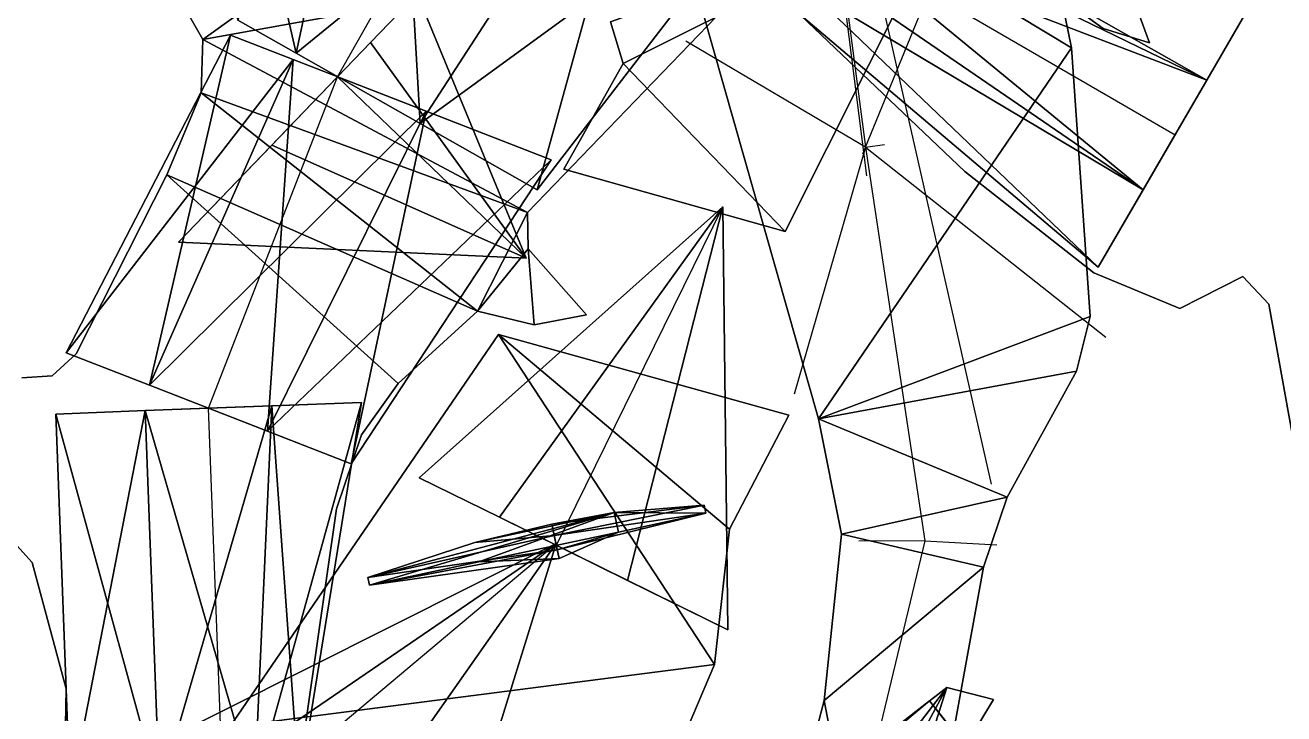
# Model space of a CAD drawing. Extents: x 271818 to 271947, y 5067178 to 5068401.
# Drawn here: x 271864.04 to 271880.5, y 5067265.66 to 5067274.66 of the extents above; entities that cross this region are included whole.
import ezdxf

# ---------------------------------------------------------------- set-up
doc = ezdxf.new("R2010")
doc.units = 0
doc.layers.add('CENTERLINE', color=4, linetype='CONTINUOUS')
doc.layers.add('WALLS', color=7, linetype='CONTINUOUS')

msp = doc.modelspace()

# ---------------------------------------------------------------- linework, layer by layer
at = {"layer": 'CENTERLINE'}
for p, q in [((271874.144, 5067279.813, 799.481), (271875.03, 5067273.064, 801.355)), ((271868.125, 5067273.985, 792.167), (271870.912, 5067278.9, 794.157)), ((271873.028, 5067276.739, 772.157), (271879.079, 5067273.223, 769.978)), ((271866.439, 5067269.651, 789.193), (271868.125, 5067273.985, 792.167)), ((271868.125, 5067273.985, 792.167), (271870.591, 5067271.615, 792.167)), ((271875.03, 5067273.064, 801.355), (271875.807, 5067267.919, 800.661)), ((271870.988, 5067267.86, 803.012), (271873.166, 5067272.284, 802.589)), ((271866.626, 5067264.663, 787.267), (271866.439, 5067269.651, 789.193)), ((271866.458, 5067264.087, 804.399), (271870.983, 5067267.882, 803.273)), ((271870.983, 5067267.882, 803.273), (271870.988, 5067267.86, 803.012)), ((271875.807, 5067267.919, 800.661), (271874.896, 5067264.127, 800.716))]:
    msp.add_line(p, q, dxfattribs=at)
at = {"layer": 'SPLAY_SHOTS'}
for p, q in [((271874.144, 5067279.813, 799.481), (271875.042, 5067272.687, 802.648)), ((271874.144, 5067279.813, 799.481), (271876.675, 5067268.659, 801.231)), ((271875.03, 5067273.064, 801.355), (271876.765, 5067277.29, 800.811)), ((271875.03, 5067273.064, 801.355), (271872.679, 5067274.45, 801.389)), ((271875.03, 5067273.064, 801.355), (271874.098, 5067269.836, 801.091)), ((271875.03, 5067273.064, 801.355), (271874.992, 5067272.971, 800.18)), ((271875.03, 5067273.064, 801.355), (271875.28, 5067273.1, 802.864)), ((271875.03, 5067273.064, 801.355), (271878.175, 5067270.579, 801.222)), ((271875.807, 5067267.919, 800.661), (271874.943, 5067267.914, 800.828)), ((271875.807, 5067267.919, 800.661), (271876.748, 5067267.866, 800.892))]:
    msp.add_line(p, q, dxfattribs=at)
at = {"layer": 'WALLS'}
for points in [[(271866.82, 5067274.725, 792.167), (271865.867, 5067281.761, 794.157), (271867.585, 5067274.291, 792.167)], [(271867.585, 5067274.291, 792.167), (271865.867, 5067281.761, 794.157), (271868.823, 5067280.085, 794.157)], [(271867.585, 5067274.291, 795.667), (271868.823, 5067280.085, 797.157), (271866.82, 5067274.725, 793.617)], [(271867.585, 5067274.291, 792.167), (271868.823, 5067280.085, 794.157), (271869.206, 5067273.372, 792.167)], [(271867.585, 5067274.291, 795.667), (271872.282, 5067278.123, 797.157), (271868.823, 5067280.085, 797.157)], [(271869.206, 5067273.372, 792.167), (271868.823, 5067280.085, 794.157), (271872.282, 5067278.123, 794.157)], [(271866.102, 5067274.929, 792.736), (271866.364, 5067274.473, 792.559), (271873.048, 5067279.271, 794.133)], [(271873.048, 5067279.271, 797.45), (271866.364, 5067274.473, 795.819), (271866.102, 5067274.929, 796.064)], [(271873.048, 5067279.271, 794.133), (271866.364, 5067274.473, 792.559), (271874.14, 5067275.875, 793.523)], [(271874.14, 5067275.875, 796.384), (271866.364, 5067274.473, 795.819), (271873.048, 5067279.271, 797.45)], [(271869.206, 5067273.372, 795.667), (271872.282, 5067278.123, 797.157), (271867.585, 5067274.291, 795.667)], [(271869.206, 5067273.372, 792.167), (271872.282, 5067278.123, 794.157), (271870.735, 5067272.505, 792.167)], [(271869.206, 5067273.372, 795.667), (271874.218, 5067277.025, 795.399), (271872.282, 5067278.123, 797.157)], [(271870.735, 5067272.505, 792.167), (271872.282, 5067278.123, 794.157), (271874.218, 5067277.025, 794.157)], [(271873.632, 5067277.888, 774.58), (271873.632, 5067277.888, 770.163), (271878.138, 5067274.615, 773.226)], [(271878.138, 5067274.615, 773.226), (271873.632, 5067277.888, 770.163), (271878.138, 5067274.615, 768.442)], [(271872.065, 5067277.774, 801.585), (271872.065, 5067277.774, 799.334), (271874.414, 5067269.512, 802.224)], [(271874.414, 5067269.512, 802.224), (271872.065, 5067277.774, 799.334), (271874.414, 5067269.512, 800.172)], [(271877.724, 5067274.361, 800.224), (271877.321, 5067276.35, 799.966), (271872.065, 5067277.774, 799.334)], [(271872.065, 5067277.774, 801.585), (271877.321, 5067276.35, 802.172), (271877.724, 5067274.361, 802.511)], [(271877.724, 5067274.361, 800.224), (271872.065, 5067277.774, 799.334), (271874.414, 5067269.512, 800.172)], [(271874.414, 5067269.512, 802.224), (271872.065, 5067277.774, 801.585), (271877.724, 5067274.361, 802.511)], [(271873.184, 5067277.008, 772.907), (271879.495, 5067273.94, 771.978), (271873.405, 5067277.388, 772.468)], [(271873.405, 5067277.388, 772.468), (271879.495, 5067273.94, 771.978), (271880.084, 5067274.953, 770.806)], [(271870.735, 5067272.505, 793.617), (271874.218, 5067277.025, 795.399), (271869.206, 5067273.372, 795.667)], [(271870.735, 5067272.505, 792.167), (271874.218, 5067277.025, 794.157), (271870.735, 5067272.505, 793.617)], [(271870.735, 5067272.505, 793.617), (271874.218, 5067277.025, 794.157), (271874.218, 5067277.025, 795.399)], [(271873.184, 5067277.008, 771.407), (271879.495, 5067273.94, 767.978), (271872.872, 5067276.471, 771.407)], [(271872.872, 5067276.471, 772.907), (271878.663, 5067272.507, 771.978), (271873.184, 5067277.008, 772.907)], [(271873.184, 5067277.008, 772.907), (271878.663, 5067272.507, 771.978), (271879.495, 5067273.94, 771.978)], [(271873.184, 5067277.008, 771.407), (271880.084, 5067274.953, 769.149), (271879.495, 5067273.94, 767.978)], [(271872.872, 5067276.471, 771.407), (271878.663, 5067272.507, 767.978), (271872.651, 5067276.091, 771.847)], [(271872.651, 5067276.091, 772.468), (271878.074, 5067271.494, 770.806), (271872.872, 5067276.471, 772.907)], [(271872.872, 5067276.471, 771.407), (271879.495, 5067273.94, 767.978), (271878.663, 5067272.507, 767.978)], [(271872.872, 5067276.471, 772.907), (271878.074, 5067271.494, 770.806), (271878.663, 5067272.507, 771.978)], [(271877.724, 5067274.361, 802.511), (271877.724, 5067274.361, 800.224), (271877.321, 5067276.35, 802.172)], [(271877.321, 5067276.35, 802.172), (271877.724, 5067274.361, 800.224), (271877.321, 5067276.35, 799.966)], [(271871.694, 5067274.701, 799.16), (271871.86, 5067274.158, 799.133), (271876.158, 5067276.307, 799.463)], [(271876.158, 5067276.307, 802.433), (271871.86, 5067274.158, 802.064), (271871.694, 5067274.701, 802.109)], [(271871.86, 5067274.158, 799.133), (271873.981, 5067271.96, 799.212), (271876.158, 5067276.307, 799.463)], [(271876.158, 5067276.307, 802.433), (271873.981, 5067271.96, 802.122), (271871.86, 5067274.158, 802.064)], [(271873.981, 5067271.96, 802.122), (271873.981, 5067271.96, 799.212), (271876.158, 5067276.307, 802.433)], [(271876.158, 5067276.307, 802.433), (271873.981, 5067271.96, 799.212), (271876.158, 5067276.307, 799.463)], [(271872.651, 5067276.091, 771.847), (271878.663, 5067272.507, 767.978), (271878.074, 5067271.494, 769.149)], [(271872.651, 5067276.091, 771.847), (271878.074, 5067271.494, 769.149), (271872.651, 5067276.091, 772.468)], [(271872.651, 5067276.091, 772.468), (271878.074, 5067271.494, 769.149), (271878.074, 5067271.494, 770.806)], [(271878.747, 5067274.429, 773.152), (271878.747, 5067274.429, 768.24), (271878.128, 5067276.112, 774.452)], [(271878.128, 5067276.112, 774.452), (271878.747, 5067274.429, 768.24), (271878.128, 5067276.112, 768.856)], [(271874.14, 5067275.875, 793.523), (271866.364, 5067274.473, 792.559), (271870.609, 5067272.21, 792.203)], [(271870.609, 5067272.21, 792.413), (271866.364, 5067274.473, 795.819), (271874.14, 5067275.875, 796.384)], [(271870.609, 5067272.21, 792.413), (271870.609, 5067272.21, 792.203), (271874.14, 5067275.875, 796.384)], [(271874.14, 5067275.875, 796.384), (271870.609, 5067272.21, 792.203), (271874.14, 5067275.875, 793.523)], [(271876.33, 5067272.745, 774.261), (271876.33, 5067272.745, 769.08), (271873.292, 5067275.64, 773.703)], [(271873.292, 5067275.64, 773.703), (271876.33, 5067272.745, 769.08), (271873.292, 5067275.64, 770.844)], [(271868.556, 5067274.433, 795.667), (271870.591, 5067271.615, 792.167), (271869.165, 5067275.067, 793.617)], [(271869.165, 5067275.067, 792.167), (271870.591, 5067271.615, 792.167), (271868.556, 5067274.433, 792.167)], [(271868.556, 5067274.433, 792.167), (271868.556, 5067274.433, 795.667), (271869.165, 5067275.067, 793.617)], [(271868.556, 5067274.433, 792.167), (271869.165, 5067275.067, 793.617), (271869.165, 5067275.067, 792.167)], [(271869.165, 5067275.067, 793.617), (271870.591, 5067271.615, 792.167), (271870.591, 5067271.615, 792.167)], [(271869.165, 5067275.067, 793.617), (271870.591, 5067271.615, 792.167), (271869.165, 5067275.067, 792.167)], [(271869.165, 5067275.067, 792.167), (271870.591, 5067271.615, 792.167), (271870.591, 5067271.615, 792.167)], [(271866.102, 5067274.929, 796.064), (271866.102, 5067274.929, 792.736), (271866.364, 5067274.473, 795.819)], [(271866.364, 5067274.473, 795.819), (271866.102, 5067274.929, 792.736), (271866.364, 5067274.473, 792.559)], [(271879.495, 5067273.94, 767.978), (271880.084, 5067274.953, 770.806), (271879.495, 5067273.94, 771.978)], [(271879.495, 5067273.94, 767.978), (271880.084, 5067274.953, 769.149), (271880.084, 5067274.953, 770.806)], [(271867.585, 5067274.291, 792.167), (271867.585, 5067274.291, 795.667), (271866.82, 5067274.725, 793.617)], [(271867.585, 5067274.291, 792.167), (271866.82, 5067274.725, 793.617), (271866.82, 5067274.725, 792.167)], [(271871.694, 5067274.701, 802.109), (271871.694, 5067274.701, 799.16), (271871.86, 5067274.158, 802.064)], [(271871.86, 5067274.158, 802.064), (271871.694, 5067274.701, 799.16), (271871.86, 5067274.158, 799.133)], [(271864.575, 5067270.376, 791.803), (271867.546, 5067274.21, 795.667), (271866.727, 5067274.529, 793.617)], [(271864.575, 5067270.376, 791.803), (271866.727, 5067274.529, 793.617), (271864.575, 5067270.376, 789.193)], [(271864.575, 5067270.376, 789.193), (271866.727, 5067274.529, 793.617), (271866.727, 5067274.529, 792.167)], [(271864.575, 5067270.376, 789.193), (271866.727, 5067274.529, 792.167), (271865.667, 5067269.951, 789.193)], [(271865.667, 5067269.951, 789.193), (271866.727, 5067274.529, 792.167), (271867.546, 5067274.21, 792.167)], [(271867.546, 5067274.21, 792.167), (271866.727, 5067274.529, 793.617), (271867.546, 5067274.21, 795.667)], [(271867.546, 5067274.21, 792.167), (271866.727, 5067274.529, 792.167), (271866.727, 5067274.529, 793.617)], [(271878.138, 5067274.615, 773.226), (271878.138, 5067274.615, 768.442), (271878.747, 5067274.429, 773.152)], [(271878.747, 5067274.429, 773.152), (271878.138, 5067274.615, 768.442), (271878.747, 5067274.429, 768.24)], [(271868.556, 5067274.433, 792.167), (271867.264, 5067273.089, 792.167), (271866.047, 5067271.822, 792.167)], [(271868.556, 5067274.433, 792.167), (271866.047, 5067271.822, 792.167), (271866.047, 5067271.822, 793.617)], [(271868.556, 5067274.433, 792.167), (271866.047, 5067271.822, 793.617), (271867.264, 5067273.089, 795.667)], [(271866.364, 5067274.473, 795.819), (271866.364, 5067274.473, 792.559), (271866.34, 5067273.775, 795.7)], [(271866.34, 5067273.775, 795.7), (271866.364, 5067274.473, 792.559), (271866.34, 5067273.775, 792.284)], [(271866.364, 5067274.473, 792.559), (271866.34, 5067273.775, 792.284), (271870.609, 5067272.21, 792.203)], [(271870.609, 5067272.21, 792.413), (271866.34, 5067273.775, 795.7), (271866.364, 5067274.473, 795.819)], [(271868.556, 5067274.433, 792.167), (271870.591, 5067271.615, 792.167), (271867.264, 5067273.089, 792.167)], [(271867.264, 5067273.089, 795.667), (271870.591, 5067271.615, 792.167), (271868.556, 5067274.433, 795.667)], [(271868.556, 5067274.433, 792.167), (271867.264, 5067273.089, 795.667), (271868.556, 5067274.433, 795.667)], [(271868.556, 5067274.433, 795.667), (271870.591, 5067271.615, 792.167), (271870.591, 5067271.615, 792.167)], [(271868.556, 5067274.433, 792.167), (271870.591, 5067271.615, 792.167), (271870.591, 5067271.615, 792.167)], [(271877.724, 5067274.361, 800.224), (271874.414, 5067269.512, 800.172), (271877.971, 5067270.85, 800.267)], [(271877.971, 5067270.85, 802.593), (271874.414, 5067269.512, 802.224), (271877.724, 5067274.361, 802.511)], [(271877.971, 5067270.85, 802.593), (271877.971, 5067270.85, 800.267), (271877.724, 5067274.361, 802.511)], [(271877.724, 5067274.361, 802.511), (271877.971, 5067270.85, 800.267), (271877.724, 5067274.361, 800.224)], [(271865.667, 5067269.951, 795.493), (271867.546, 5067274.21, 795.667), (271864.575, 5067270.376, 791.803)], [(271865.667, 5067269.951, 789.193), (271867.546, 5067274.21, 792.167), (271867.211, 5067269.351, 789.193)], [(271865.667, 5067269.951, 795.493), (271869.283, 5067273.534, 795.667), (271867.546, 5067274.21, 795.667)], [(271867.211, 5067269.351, 789.193), (271867.546, 5067274.21, 792.167), (271869.283, 5067273.534, 792.167)], [(271867.546, 5067274.21, 792.167), (271870.921, 5067272.897, 792.167), (271869.283, 5067273.534, 792.167)], [(271867.546, 5067274.21, 792.167), (271870.921, 5067272.897, 793.617), (271870.921, 5067272.897, 792.167)], [(271867.546, 5067274.21, 792.167), (271869.283, 5067273.534, 795.667), (271870.921, 5067272.897, 793.617)], [(271867.546, 5067274.21, 792.167), (271867.546, 5067274.21, 795.667), (271869.283, 5067273.534, 795.667)], [(271867.585, 5067274.291, 792.167), (271869.206, 5067273.372, 792.167), (271870.735, 5067272.505, 792.167)], [(271867.585, 5067274.291, 792.167), (271870.735, 5067272.505, 792.167), (271870.735, 5067272.505, 793.617)], [(271867.585, 5067274.291, 792.167), (271870.735, 5067272.505, 793.617), (271869.206, 5067273.372, 795.667)], [(271867.585, 5067274.291, 792.167), (271869.206, 5067273.372, 795.667), (271867.585, 5067274.291, 795.667)], [(271871.86, 5067274.158, 802.064), (271871.86, 5067274.158, 799.133), (271871.086, 5067272.778, 801.809)], [(271871.086, 5067272.778, 801.809), (271871.86, 5067274.158, 799.133), (271871.086, 5067272.778, 798.998)], [(271871.86, 5067274.158, 799.133), (271871.086, 5067272.778, 798.998), (271873.981, 5067271.96, 799.212)], [(271873.981, 5067271.96, 802.122), (271871.086, 5067272.778, 801.809), (271871.86, 5067274.158, 802.064)], [(271879.495, 5067273.94, 767.978), (271878.074, 5067271.494, 769.149), (271878.663, 5067272.507, 767.978)], [(271879.495, 5067273.94, 767.978), (271878.074, 5067271.494, 770.806), (271878.074, 5067271.494, 769.149)], [(271879.495, 5067273.94, 767.978), (271878.663, 5067272.507, 771.978), (271878.074, 5067271.494, 770.806)], [(271879.495, 5067273.94, 767.978), (271879.495, 5067273.94, 771.978), (271878.663, 5067272.507, 771.978)], [(271866.34, 5067273.775, 795.7), (271866.34, 5067273.775, 792.284), (271865.894, 5067272.7, 795.607)], [(271865.894, 5067272.7, 795.607), (271866.34, 5067273.775, 792.284), (271865.894, 5067272.7, 791.905)], [(271866.34, 5067273.775, 792.284), (271865.894, 5067272.7, 791.905), (271869.954, 5067270.922, 792.196)], [(271869.954, 5067270.922, 792.565), (271865.894, 5067272.7, 795.607), (271866.34, 5067273.775, 795.7)], [(271866.34, 5067273.775, 792.284), (271869.954, 5067270.922, 792.196), (271870.609, 5067272.21, 792.203)], [(271870.609, 5067272.21, 792.413), (271869.954, 5067270.922, 792.565), (271866.34, 5067273.775, 795.7)], [(271867.211, 5067269.351, 795.493), (271869.283, 5067273.534, 795.667), (271865.667, 5067269.951, 795.493)], [(271867.211, 5067269.351, 789.193), (271869.283, 5067273.534, 792.167), (271868.303, 5067268.926, 789.193)], [(271867.211, 5067269.351, 795.493), (271870.921, 5067272.897, 793.617), (271869.283, 5067273.534, 795.667)], [(271868.303, 5067268.926, 789.193), (271869.283, 5067273.534, 792.167), (271870.921, 5067272.897, 792.167)], [(271867.264, 5067273.089, 792.167), (271870.591, 5067271.615, 792.167), (271866.047, 5067271.822, 792.167)], [(271866.047, 5067271.822, 793.617), (271870.591, 5067271.615, 792.167), (271867.264, 5067273.089, 795.667)], [(271867.264, 5067273.089, 792.167), (271870.591, 5067271.615, 792.167), (271870.591, 5067271.615, 792.167)], [(271867.264, 5067273.089, 795.667), (271870.591, 5067271.615, 792.167), (271870.591, 5067271.615, 792.167)], [(271868.303, 5067268.926, 791.803), (271870.921, 5067272.897, 793.617), (271867.211, 5067269.351, 795.493)], [(271868.303, 5067268.926, 789.193), (271870.921, 5067272.897, 792.167), (271868.303, 5067268.926, 791.803)], [(271868.303, 5067268.926, 791.803), (271870.921, 5067272.897, 792.167), (271870.921, 5067272.897, 793.617)], [(271865.894, 5067272.7, 795.875), (271865.894, 5067272.7, 788.426), (271864.707, 5067270.363, 794.974)], [(271864.707, 5067270.363, 794.974), (271865.894, 5067272.7, 788.426), (271864.707, 5067270.363, 788.702)], [(271865.894, 5067272.7, 795.607), (271865.894, 5067272.7, 791.905), (271868.918, 5067269.975, 793.643)], [(271868.918, 5067269.975, 793.643), (271865.894, 5067272.7, 791.905), (271868.918, 5067269.975, 791.857)], [(271865.894, 5067272.7, 791.905), (271868.918, 5067269.975, 791.857), (271869.954, 5067270.922, 792.196)], [(271869.954, 5067270.922, 792.565), (271868.918, 5067269.975, 793.643), (271865.894, 5067272.7, 795.607)], [(271868.918, 5067269.975, 795.169), (271868.918, 5067269.975, 788.479), (271865.894, 5067272.7, 795.875)], [(271865.894, 5067272.7, 795.875), (271868.918, 5067269.975, 788.479), (271865.894, 5067272.7, 788.426)], [(271871.086, 5067272.778, 801.809), (271871.086, 5067272.778, 798.998), (271873.981, 5067271.96, 802.122)], [(271873.981, 5067271.96, 802.122), (271871.086, 5067272.778, 798.998), (271873.981, 5067271.96, 799.212)], [(271878.017, 5067271.42, 774.307), (271878.017, 5067271.42, 768.591), (271876.33, 5067272.745, 774.261)], [(271876.33, 5067272.745, 774.261), (271878.017, 5067271.42, 768.591), (271876.33, 5067272.745, 769.08)], [(271870.244, 5067268.226, 803.012), (271873.166, 5067272.284, 802.589), (271869.193, 5067268.743, 803.012)], [(271869.193, 5067268.743, 803.012), (271873.166, 5067272.284, 802.589), (271873.166, 5067272.284, 802.589)], [(271869.193, 5067268.743, 803.012), (271873.166, 5067272.284, 802.589), (271869.193, 5067268.743, 802.904)], [(271869.193, 5067268.743, 802.904), (271873.166, 5067272.284, 802.589), (271873.166, 5067272.284, 802.589)], [(271869.193, 5067268.743, 802.904), (271873.166, 5067272.284, 802.589), (271870.244, 5067268.226, 802.752)], [(271870.609, 5067272.21, 792.203), (271869.954, 5067270.922, 792.196), (271870.619, 5067271.734, 792.169)], [(271870.619, 5067271.734, 792.189), (271869.954, 5067270.922, 792.565), (271870.609, 5067272.21, 792.413)], [(271870.244, 5067268.226, 802.752), (271873.166, 5067272.284, 802.589), (271871.917, 5067267.402, 802.752)], [(271871.917, 5067267.402, 803.012), (271873.166, 5067272.284, 802.589), (271870.244, 5067268.226, 803.012)], [(271870.244, 5067268.226, 803.012), (271873.166, 5067272.284, 802.589), (271873.166, 5067272.284, 802.589)], [(271870.244, 5067268.226, 802.752), (271873.166, 5067272.284, 802.589), (271873.166, 5067272.284, 802.589)], [(271870.619, 5067271.734, 792.189), (271870.619, 5067271.734, 792.169), (271870.609, 5067272.21, 792.413)], [(271870.609, 5067272.21, 792.413), (271870.619, 5067271.734, 792.169), (271870.609, 5067272.21, 792.203)], [(271871.917, 5067267.402, 802.752), (271873.166, 5067272.284, 802.589), (271873.166, 5067272.284, 802.589)], [(271871.917, 5067267.402, 802.752), (271873.166, 5067272.284, 802.589), (271873.23, 5067266.756, 802.904)], [(271873.23, 5067266.756, 803.012), (271873.166, 5067272.284, 802.589), (271871.917, 5067267.402, 803.012)], [(271871.917, 5067267.402, 803.012), (271873.166, 5067272.284, 802.589), (271873.166, 5067272.284, 802.589)], [(271873.23, 5067266.756, 802.904), (271873.166, 5067272.284, 802.589), (271873.166, 5067272.284, 802.589)], [(271873.23, 5067266.756, 802.904), (271873.166, 5067272.284, 802.589), (271873.23, 5067266.756, 803.012)], [(271873.23, 5067266.756, 803.012), (271873.166, 5067272.284, 802.589), (271873.166, 5067272.284, 802.589)], [(271873.166, 5067272.284, 802.589), (271873.166, 5067272.284, 802.589), (271873.166, 5067272.284, 802.589)], [(271873.166, 5067272.284, 802.589), (271873.166, 5067272.284, 802.589), (271873.166, 5067272.284, 802.589)], [(271873.166, 5067272.284, 802.589), (271873.166, 5067272.284, 802.589), (271873.166, 5067272.284, 802.589)], [(271873.166, 5067272.284, 802.589), (271873.166, 5067272.284, 802.589), (271873.166, 5067272.284, 802.589)], [(271873.166, 5067272.284, 802.589), (271873.166, 5067272.284, 802.589), (271873.166, 5067272.284, 802.589)], [(271873.166, 5067272.284, 802.589), (271873.166, 5067272.284, 802.589), (271873.166, 5067272.284, 802.589)], [(271866.047, 5067271.822, 792.167), (271870.591, 5067271.615, 792.167), (271870.591, 5067271.615, 792.167)], [(271866.047, 5067271.822, 792.167), (271870.591, 5067271.615, 792.167), (271866.047, 5067271.822, 793.617)], [(271866.047, 5067271.822, 793.617), (271870.591, 5067271.615, 792.167), (271870.591, 5067271.615, 792.167)], [(271870.619, 5067271.734, 792.169), (271869.954, 5067270.922, 792.196), (271870.696, 5067270.741, 792.225)], [(271870.696, 5067270.741, 792.537), (271869.954, 5067270.922, 792.565), (271870.619, 5067271.734, 792.189)], [(271871.382, 5067270.871, 792.729), (271871.382, 5067270.871, 792.254), (271870.619, 5067271.734, 792.189)], [(271870.619, 5067271.734, 792.189), (271871.382, 5067270.871, 792.254), (271870.619, 5067271.734, 792.169)], [(271870.619, 5067271.734, 792.169), (271870.696, 5067270.741, 792.225), (271871.382, 5067270.871, 792.254)], [(271871.382, 5067270.871, 792.729), (271870.696, 5067270.741, 792.537), (271870.619, 5067271.734, 792.189)], [(271870.591, 5067271.615, 792.167), (271870.591, 5067271.615, 792.167), (271870.591, 5067271.615, 792.167)], [(271870.591, 5067271.615, 792.167), (271870.591, 5067271.615, 792.167), (271870.591, 5067271.615, 792.167)], [(271870.591, 5067271.615, 792.167), (271870.591, 5067271.615, 792.167), (271870.591, 5067271.615, 792.167)], [(271870.591, 5067271.615, 792.167), (271870.591, 5067271.615, 792.167), (271870.591, 5067271.615, 792.167)], [(271870.591, 5067271.615, 792.167), (271870.591, 5067271.615, 792.167), (271870.591, 5067271.615, 792.167)], [(271870.591, 5067271.615, 792.167), (271870.591, 5067271.615, 792.167), (271870.591, 5067271.615, 792.167)], [(271879.144, 5067270.955, 774.486), (271879.144, 5067270.955, 768.554), (271878.017, 5067271.42, 774.307)], [(271878.017, 5067271.42, 774.307), (271879.144, 5067270.955, 768.554), (271878.017, 5067271.42, 768.591)], [(271879.965, 5067271.373, 774.356), (271879.965, 5067271.373, 768.427), (271879.144, 5067270.955, 774.486)], [(271879.144, 5067270.955, 774.486), (271879.965, 5067271.373, 768.427), (271879.144, 5067270.955, 768.554)], [(271880.306, 5067271.011, 774.563), (271880.306, 5067271.011, 768.533), (271879.965, 5067271.373, 774.356)], [(271879.965, 5067271.373, 774.356), (271880.306, 5067271.011, 768.533), (271879.965, 5067271.373, 768.427)], [(271868.918, 5067269.975, 793.643), (271868.918, 5067269.975, 791.857), (271869.954, 5067270.922, 792.565)], [(271869.954, 5067270.922, 792.565), (271868.918, 5067269.975, 791.857), (271869.954, 5067270.922, 792.196)], [(271869.954, 5067270.922, 792.565), (271869.954, 5067270.922, 792.196), (271870.696, 5067270.741, 792.537)], [(271870.696, 5067270.741, 792.537), (271869.954, 5067270.922, 792.196), (271870.696, 5067270.741, 792.225)], [(271880.879, 5067267.845, 775.096), (271880.879, 5067267.845, 768.743), (271880.306, 5067271.011, 774.563)], [(271880.306, 5067271.011, 774.563), (271880.879, 5067267.845, 768.743), (271880.306, 5067271.011, 768.533)], [(271870.696, 5067270.741, 792.537), (271870.696, 5067270.741, 792.225), (271871.382, 5067270.871, 792.729)], [(271871.382, 5067270.871, 792.729), (271870.696, 5067270.741, 792.225), (271871.382, 5067270.871, 792.254)], [(271874.414, 5067269.512, 800.172), (271877.789, 5067270.138, 800.203), (271877.971, 5067270.85, 800.267)], [(271877.971, 5067270.85, 802.593), (271877.789, 5067270.138, 802.343), (271874.414, 5067269.512, 802.224)], [(271877.789, 5067270.138, 802.343), (271877.789, 5067270.138, 800.203), (271877.971, 5067270.85, 802.593)], [(271877.971, 5067270.85, 802.593), (271877.789, 5067270.138, 800.203), (271877.971, 5067270.85, 800.267)], [(271870.231, 5067270.614, 804.672), (271870.231, 5067270.614, 803.461), (271866.717, 5067265.486, 805.558)], [(271866.717, 5067265.486, 805.558), (271870.231, 5067270.614, 803.461), (271866.717, 5067265.486, 804.494)], [(271866.717, 5067265.486, 804.494), (271873.054, 5067266.3, 805.975), (271870.231, 5067270.614, 803.461)], [(271870.231, 5067270.614, 804.672), (271873.054, 5067266.3, 808.858), (271866.717, 5067265.486, 805.558)], [(271874.029, 5067269.563, 806.258), (271874.029, 5067269.563, 803.741), (271870.231, 5067270.614, 804.672)], [(271870.231, 5067270.614, 804.672), (271874.029, 5067269.563, 803.741), (271870.231, 5067270.614, 803.461)], [(271870.231, 5067270.614, 803.461), (271873.054, 5067266.3, 805.975), (271873.251, 5067268.07, 804.101)], [(271873.251, 5067268.07, 806.674), (271873.054, 5067266.3, 808.858), (271870.231, 5067270.614, 804.672)], [(271870.231, 5067270.614, 803.461), (271873.251, 5067268.07, 804.101), (271874.029, 5067269.563, 803.741)], [(271874.029, 5067269.563, 806.258), (271873.251, 5067268.07, 806.674), (271870.231, 5067270.614, 804.672)], [(271864.707, 5067270.363, 794.974), (271864.707, 5067270.363, 788.702), (271864.392, 5067270.076, 794.774)], [(271864.392, 5067270.076, 794.774), (271864.707, 5067270.363, 788.702), (271864.392, 5067270.076, 788.579)], [(271865.667, 5067269.951, 789.193), (271865.667, 5067269.951, 795.493), (271864.575, 5067270.376, 791.803)], [(271865.667, 5067269.951, 789.193), (271864.575, 5067270.376, 791.803), (271864.575, 5067270.376, 789.193)], [(271864.392, 5067270.076, 794.774), (271864.392, 5067270.076, 788.579), (271863.994, 5067270.051, 794.575)], [(271863.994, 5067270.051, 794.575), (271864.392, 5067270.076, 788.579), (271863.994, 5067270.051, 788.401)], [(271877.789, 5067270.138, 800.203), (271874.414, 5067269.512, 800.172), (271876.885, 5067268.489, 800.072)], [(271876.885, 5067268.489, 801.994), (271874.414, 5067269.512, 802.224), (271877.789, 5067270.138, 802.343)], [(271876.885, 5067268.489, 801.994), (271876.885, 5067268.489, 800.072), (271877.789, 5067270.138, 802.343)], [(271877.789, 5067270.138, 802.343), (271876.885, 5067268.489, 800.072), (271877.789, 5067270.138, 800.203)], [(271865.667, 5067269.951, 789.193), (271867.211, 5067269.351, 789.193), (271868.303, 5067268.926, 789.193)], [(271865.667, 5067269.951, 789.193), (271868.303, 5067268.926, 789.193), (271868.303, 5067268.926, 791.803)], [(271865.667, 5067269.951, 789.193), (271868.303, 5067268.926, 791.803), (271867.211, 5067269.351, 795.493)], [(271865.667, 5067269.951, 789.193), (271867.211, 5067269.351, 795.493), (271865.667, 5067269.951, 795.493)], [(271868.439, 5067269.303, 795.03), (271868.439, 5067269.303, 788.591), (271868.918, 5067269.975, 795.169)], [(271868.918, 5067269.975, 795.169), (271868.439, 5067269.303, 788.591), (271868.918, 5067269.975, 788.479)], [(271864.627, 5067264.589, 790.871), (271865.611, 5067269.62, 795.493), (271864.44, 5067269.576, 791.803)], [(271865.798, 5067264.632, 787.267), (271864.44, 5067269.576, 789.193), (271865.611, 5067269.62, 789.193)], [(271865.611, 5067269.62, 789.193), (271864.44, 5067269.576, 791.803), (271865.611, 5067269.62, 795.493)], [(271865.611, 5067269.62, 789.193), (271864.44, 5067269.576, 789.193), (271864.44, 5067269.576, 791.803)], [(271864.627, 5067264.589, 790.871), (271864.44, 5067269.576, 791.803), (271864.627, 5067264.589, 787.267)], [(271864.627, 5067264.589, 787.267), (271864.44, 5067269.576, 791.803), (271864.44, 5067269.576, 789.193)], [(271864.627, 5067264.589, 787.267), (271864.44, 5067269.576, 789.193), (271865.798, 5067264.632, 787.267)], [(271865.798, 5067264.632, 795.967), (271865.611, 5067269.62, 795.493), (271864.627, 5067264.589, 790.871)], [(271865.611, 5067269.62, 789.193), (271868.438, 5067269.726, 789.193), (271867.267, 5067269.682, 789.193)], [(271865.611, 5067269.62, 789.193), (271868.438, 5067269.726, 791.803), (271868.438, 5067269.726, 789.193)], [(271865.611, 5067269.62, 789.193), (271867.267, 5067269.682, 795.493), (271868.438, 5067269.726, 791.803)], [(271867.039, 5067264.679, 787.267), (271865.611, 5067269.62, 789.193), (271867.267, 5067269.682, 789.193)], [(271865.798, 5067264.632, 795.967), (271867.267, 5067269.682, 795.493), (271865.611, 5067269.62, 795.493)], [(271865.611, 5067269.62, 789.193), (271865.611, 5067269.62, 795.493), (271867.267, 5067269.682, 795.493)], [(271865.798, 5067264.632, 787.267), (271865.611, 5067269.62, 789.193), (271867.039, 5067264.679, 787.267)], [(271867.039, 5067264.679, 795.967), (271867.267, 5067269.682, 795.493), (271865.798, 5067264.632, 795.967)], [(271867.625, 5067264.701, 790.871), (271868.438, 5067269.726, 791.803), (271867.039, 5067264.679, 795.967)], [(271867.039, 5067264.679, 795.967), (271868.438, 5067269.726, 791.803), (271867.267, 5067269.682, 795.493)], [(271867.039, 5067264.679, 787.267), (271867.267, 5067269.682, 789.193), (271867.625, 5067264.701, 787.267)], [(271867.625, 5067264.701, 787.267), (271867.267, 5067269.682, 789.193), (271868.438, 5067269.726, 789.193)], [(271867.625, 5067264.701, 787.267), (271868.438, 5067269.726, 789.193), (271867.625, 5067264.701, 790.871)], [(271867.625, 5067264.701, 790.871), (271868.438, 5067269.726, 789.193), (271868.438, 5067269.726, 791.803)], [(271873.251, 5067268.07, 806.674), (271873.251, 5067268.07, 804.101), (271874.029, 5067269.563, 806.258)], [(271874.029, 5067269.563, 806.258), (271873.251, 5067268.07, 804.101), (271874.029, 5067269.563, 803.741)], [(271874.414, 5067269.512, 802.224), (271874.414, 5067269.512, 800.172), (271874.715, 5067268.004, 801.931)], [(271874.715, 5067268.004, 801.931), (271874.414, 5067269.512, 800.172), (271874.715, 5067268.004, 800.067)], [(271876.885, 5067268.489, 800.072), (271874.414, 5067269.512, 800.172), (271874.715, 5067268.004, 800.067)], [(271874.715, 5067268.004, 801.931), (271874.414, 5067269.512, 802.224), (271876.885, 5067268.489, 801.994)], [(271868.111, 5067268.335, 794.823), (271868.111, 5067268.335, 788.397), (271868.439, 5067269.303, 795.03)], [(271868.439, 5067269.303, 795.03), (271868.111, 5067268.335, 788.397), (271868.439, 5067269.303, 788.591)], [(271863.257, 5067268.602, 793.922), (271863.257, 5067268.602, 787.809), (271864.132, 5067267.637, 794.155)], [(271864.132, 5067267.637, 794.155), (271863.257, 5067268.602, 787.809), (271864.132, 5067267.637, 787.754)], [(271870.244, 5067268.226, 802.752), (271870.244, 5067268.226, 803.012), (271869.193, 5067268.743, 803.012)], [(271870.244, 5067268.226, 802.752), (271869.193, 5067268.743, 803.012), (271869.193, 5067268.743, 802.904)], [(271876.885, 5067268.489, 800.072), (271874.715, 5067268.004, 800.067), (271876.572, 5067267.576, 800.055)], [(271876.572, 5067267.576, 801.913), (271874.715, 5067268.004, 801.931), (271876.885, 5067268.489, 801.994)], [(271876.572, 5067267.576, 801.913), (271876.572, 5067267.576, 800.055), (271876.885, 5067268.489, 801.994)], [(271876.885, 5067268.489, 801.994), (271876.572, 5067267.576, 800.055), (271876.885, 5067268.489, 800.072)], [(271867.471, 5067263.875, 795.116), (271867.471, 5067263.875, 787.105), (271868.111, 5067268.335, 794.823)], [(271868.111, 5067268.335, 794.823), (271867.471, 5067263.875, 787.105), (271868.111, 5067268.335, 788.397)], [(271871.743, 5067268.287, 802.989), (271868.521, 5067267.441, 803.002), (271869.921, 5067267.896, 802.989)], [(271871.743, 5067268.287, 802.989), (271868.543, 5067267.337, 803.012), (271868.521, 5067267.441, 803.002)], [(271871.743, 5067268.287, 802.989), (271869.975, 5067267.643, 803.012), (271868.543, 5067267.337, 803.012)], [(271870.929, 5067268.135, 803.25), (271871.743, 5067268.287, 802.989), (271869.921, 5067267.896, 802.989)], [(271871.743, 5067268.287, 802.989), (271871.798, 5067268.033, 803.012), (271869.975, 5067267.643, 803.012)], [(271870.96, 5067267.987, 803.263), (271872.921, 5067268.384, 803.002), (271870.929, 5067268.135, 803.25)], [(271870.929, 5067268.135, 803.25), (271872.921, 5067268.384, 803.002), (271871.743, 5067268.287, 802.989)], [(271870.929, 5067268.135, 803.25), (271871.743, 5067268.287, 802.989), (271870.929, 5067268.135, 803.25)], [(271870.96, 5067267.987, 803.263), (271872.943, 5067268.279, 803.012), (271872.921, 5067268.384, 803.002)], [(271871, 5067267.801, 803.28), (271872.943, 5067268.279, 803.012), (271870.96, 5067267.987, 803.263)], [(271871, 5067267.801, 803.28), (271871.798, 5067268.033, 803.012), (271872.943, 5067268.279, 803.012)], [(271871.743, 5067268.287, 802.989), (271872.921, 5067268.384, 803.002), (271872.943, 5067268.279, 803.012)], [(271871.743, 5067268.287, 802.989), (271872.943, 5067268.279, 803.012), (271871.798, 5067268.033, 803.012)], [(271870.929, 5067268.135, 803.25), (271869.921, 5067267.896, 802.989), (271870.96, 5067267.987, 803.263)], [(271870.244, 5067268.226, 802.752), (271871.917, 5067267.402, 802.752), (271873.23, 5067266.756, 802.904)], [(271870.244, 5067268.226, 802.752), (271873.23, 5067266.756, 802.904), (271873.23, 5067266.756, 803.012)], [(271870.244, 5067268.226, 802.752), (271873.23, 5067266.756, 803.012), (271871.917, 5067267.402, 803.012)], [(271870.244, 5067268.226, 802.752), (271871.917, 5067267.402, 803.012), (271870.244, 5067268.226, 803.012)], [(271870.929, 5067268.135, 803.25), (271870.929, 5067268.135, 803.25), (271870.96, 5067267.987, 803.263)], [(271870.929, 5067268.135, 803.25), (271870.96, 5067267.987, 803.263), (271871, 5067267.801, 803.28)], [(271870.929, 5067268.135, 803.25), (271871, 5067267.801, 803.28), (271871.025, 5067267.687, 803.29)], [(271870.929, 5067268.135, 803.25), (271871.025, 5067267.687, 803.29), (271871.025, 5067267.687, 803.29)], [(271870.929, 5067268.135, 803.25), (271871.025, 5067267.687, 803.29), (271871, 5067267.801, 803.28)], [(271870.929, 5067268.135, 803.25), (271871, 5067267.801, 803.28), (271870.96, 5067267.987, 803.263)], [(271870.96, 5067267.987, 803.263), (271869.921, 5067267.896, 802.989), (271868.521, 5067267.441, 803.002)], [(271870.96, 5067267.987, 803.263), (271868.521, 5067267.441, 803.002), (271871, 5067267.801, 803.28)], [(271871.025, 5067267.687, 803.29), (271869.975, 5067267.643, 803.012), (271871.798, 5067268.033, 803.012)], [(271871.025, 5067267.687, 803.29), (271871.798, 5067268.033, 803.012), (271871, 5067267.801, 803.28)], [(271873.054, 5067266.3, 808.858), (271873.054, 5067266.3, 805.975), (271873.251, 5067268.07, 806.674)], [(271873.251, 5067268.07, 806.674), (271873.054, 5067266.3, 805.975), (271873.251, 5067268.07, 804.101)], [(271874.715, 5067268.004, 801.931), (271874.715, 5067268.004, 800.067), (271874.491, 5067265.833, 802.169)], [(271874.491, 5067265.833, 802.169), (271874.715, 5067268.004, 800.067), (271874.491, 5067265.833, 800.092)], [(271874.715, 5067268.004, 800.067), (271874.491, 5067265.833, 800.092), (271876.572, 5067267.576, 800.055)], [(271876.572, 5067267.576, 801.913), (271874.491, 5067265.833, 802.169), (271874.715, 5067268.004, 801.931)], [(271866.085, 5067264.531, 804.999), (271870.983, 5067267.882, 803.473), (271865.558, 5067265.16, 804.648)], [(271865.558, 5067265.16, 804.648), (271870.983, 5067267.882, 803.473), (271870.983, 5067267.882, 803.355)], [(271865.558, 5067265.16, 804.648), (271870.983, 5067267.882, 803.355), (271865.558, 5067265.16, 804.399)], [(271865.558, 5067265.16, 804.399), (271870.983, 5067267.882, 803.355), (271870.983, 5067267.882, 803.165)], [(271865.558, 5067265.16, 804.399), (271870.983, 5067267.882, 803.165), (271866.085, 5067264.531, 804.399)], [(271866.085, 5067264.531, 804.399), (271870.983, 5067267.882, 803.013), (271867.47, 5067262.881, 804.399)], [(271867.47, 5067262.881, 804.999), (271870.983, 5067267.882, 803.473), (271866.085, 5067264.531, 804.999)], [(271866.085, 5067264.531, 804.999), (271870.983, 5067267.882, 803.473), (271870.983, 5067267.882, 803.473)], [(271866.085, 5067264.531, 804.399), (271870.983, 5067267.882, 803.165), (271870.983, 5067267.882, 803.013)], [(271867.47, 5067262.881, 804.399), (271870.983, 5067267.882, 803.013), (271870.983, 5067267.882, 803.013)], [(271867.47, 5067262.881, 804.399), (271870.983, 5067267.882, 803.013), (271868.9, 5067261.175, 804.399)], [(271868.9, 5067261.175, 804.648), (271870.983, 5067267.882, 803.355), (271867.47, 5067262.881, 804.999)], [(271867.47, 5067262.881, 804.999), (271870.983, 5067267.882, 803.355), (271870.983, 5067267.882, 803.473)], [(271871, 5067267.801, 803.28), (271868.521, 5067267.441, 803.002), (271868.543, 5067267.337, 803.012)], [(271871, 5067267.801, 803.28), (271868.543, 5067267.337, 803.012), (271871.025, 5067267.687, 803.29)], [(271868.9, 5067261.175, 804.399), (271870.983, 5067267.882, 803.013), (271870.983, 5067267.882, 803.165)], [(271868.9, 5067261.175, 804.399), (271870.983, 5067267.882, 803.165), (271868.9, 5067261.175, 804.648)], [(271868.9, 5067261.175, 804.648), (271870.983, 5067267.882, 803.165), (271870.983, 5067267.882, 803.355)], [(271870.983, 5067267.882, 803.013), (271870.983, 5067267.882, 803.165), (271870.983, 5067267.882, 803.013)], [(271870.983, 5067267.882, 803.013), (271870.983, 5067267.882, 803.355), (271870.983, 5067267.882, 803.165)], [(271870.983, 5067267.882, 803.013), (271870.983, 5067267.882, 803.473), (271870.983, 5067267.882, 803.355)], [(271870.983, 5067267.882, 803.013), (271870.983, 5067267.882, 803.473), (271870.983, 5067267.882, 803.473)], [(271870.983, 5067267.882, 803.013), (271870.983, 5067267.882, 803.355), (271870.983, 5067267.882, 803.473)], [(271870.983, 5067267.882, 803.013), (271870.983, 5067267.882, 803.165), (271870.983, 5067267.882, 803.355)], [(271864.132, 5067267.637, 794.155), (271864.132, 5067267.637, 787.754), (271864.578, 5067265.984, 794.296)], [(271864.578, 5067265.984, 794.296), (271864.132, 5067267.637, 787.754), (271864.578, 5067265.984, 787.179)], [(271871.025, 5067267.687, 803.29), (271868.543, 5067267.337, 803.012), (271869.975, 5067267.643, 803.012)], [(271871.025, 5067267.687, 803.29), (271869.975, 5067267.643, 803.012), (271871.025, 5067267.687, 803.29)], [(271874.491, 5067265.833, 800.092), (271875.396, 5067261.113, 800.084), (271876.572, 5067267.576, 800.055)], [(271876.572, 5067267.576, 801.913), (271875.396, 5067261.113, 802.249), (271874.491, 5067265.833, 802.169)], [(271875.396, 5067261.113, 802.249), (271875.396, 5067261.113, 800.084), (271876.572, 5067267.576, 801.913)], [(271876.572, 5067267.576, 801.913), (271875.396, 5067261.113, 800.084), (271876.572, 5067267.576, 800.055)], [(271873.054, 5067266.3, 805.975), (271866.717, 5067265.486, 804.494), (271872.414, 5067264.796, 807.551)], [(271872.414, 5067264.796, 809.266), (271866.717, 5067265.486, 805.558), (271873.054, 5067266.3, 808.858)], [(271872.414, 5067264.796, 809.266), (271872.414, 5067264.796, 807.551), (271873.054, 5067266.3, 808.858)], [(271873.054, 5067266.3, 808.858), (271872.414, 5067264.796, 807.551), (271873.054, 5067266.3, 805.975)], [(271864.578, 5067265.984, 794.296), (271864.578, 5067265.984, 787.179), (271864.556, 5067264.794, 793.933)], [(271864.556, 5067264.794, 793.933), (271864.578, 5067265.984, 787.179), (271864.556, 5067264.794, 786.916)], [(271876.094, 5067266, 821.074), (271876.094, 5067266, 811.918), (271864.612, 5067257.09, 805.519)], [(271864.612, 5067257.09, 805.519), (271876.094, 5067266, 811.918), (271864.612, 5067257.09, 805.189)], [(271871.276, 5067259.728, 806.262), (271876.094, 5067266, 811.918), (271864.612, 5067257.09, 805.189)], [(271864.612, 5067257.09, 805.519), (271876.094, 5067266, 821.074), (271871.276, 5067259.728, 809.942)], [(271871.276, 5067259.728, 806.262), (271873.821, 5067261.796, 809.245), (271876.094, 5067266, 811.918)], [(271876.094, 5067266, 821.074), (271873.821, 5067261.796, 812.364), (271871.276, 5067259.728, 809.942)], [(271876.094, 5067266, 811.918), (271873.821, 5067261.796, 809.245), (271875.315, 5067263.546, 812.759)], [(271875.315, 5067263.546, 817.337), (271873.821, 5067261.796, 812.364), (271876.094, 5067266, 821.074)], [(271876.094, 5067266, 811.918), (271875.315, 5067263.546, 812.759), (271876.704, 5067265.846, 811.519)], [(271876.704, 5067265.846, 821.132), (271875.315, 5067263.546, 817.337), (271876.094, 5067266, 821.074)], [(271876.704, 5067265.846, 821.132), (271876.704, 5067265.846, 811.519), (271876.094, 5067266, 821.074)], [(271876.094, 5067266, 821.074), (271876.704, 5067265.846, 811.519), (271876.094, 5067266, 811.918)], [(271875.869, 5067265.828, 818.25), (271867.881, 5067259.145, 807.742), (271867.665, 5067259.422, 807.742)], [(271875.869, 5067265.828, 818.25), (271867.665, 5067259.422, 807.742), (271875.869, 5067265.828, 819.699)], [(271875.869, 5067265.828, 819.699), (271867.665, 5067259.422, 807.742), (271867.665, 5067259.422, 809.192)], [(271875.869, 5067265.828, 819.699), (271867.665, 5067259.422, 809.192), (271876.085, 5067265.551, 821.75)], [(271876.085, 5067265.551, 818.25), (271867.881, 5067259.145, 807.742), (271875.869, 5067265.828, 818.25)], [(271874.491, 5067265.833, 802.169), (271874.491, 5067265.833, 800.092), (271873.334, 5067261.447, 802.25)], [(271873.334, 5067261.447, 802.25), (271874.491, 5067265.833, 800.092), (271873.334, 5067261.447, 800.08)], [(271874.491, 5067265.833, 800.092), (271873.334, 5067261.447, 800.08), (271875.396, 5067261.113, 800.084)], [(271875.396, 5067261.113, 802.249), (271873.334, 5067261.447, 802.25), (271874.491, 5067265.833, 802.169)], [(271875.315, 5067263.546, 817.337), (271875.315, 5067263.546, 812.759), (271876.704, 5067265.846, 821.132)], [(271876.704, 5067265.846, 821.132), (271875.315, 5067263.546, 812.759), (271876.704, 5067265.846, 811.519)], [(271876.529, 5067264.983, 818.25), (271876.085, 5067265.551, 818.25), (271875.869, 5067265.828, 818.25)], [(271876.529, 5067264.983, 818.25), (271875.869, 5067265.828, 818.25), (271875.869, 5067265.828, 819.699)], [(271876.529, 5067264.983, 818.25), (271875.869, 5067265.828, 819.699), (271876.085, 5067265.551, 821.75)]]:
    msp.add_3dface(points, dxfattribs=at)

doc.saveas('drawing.dxf')
